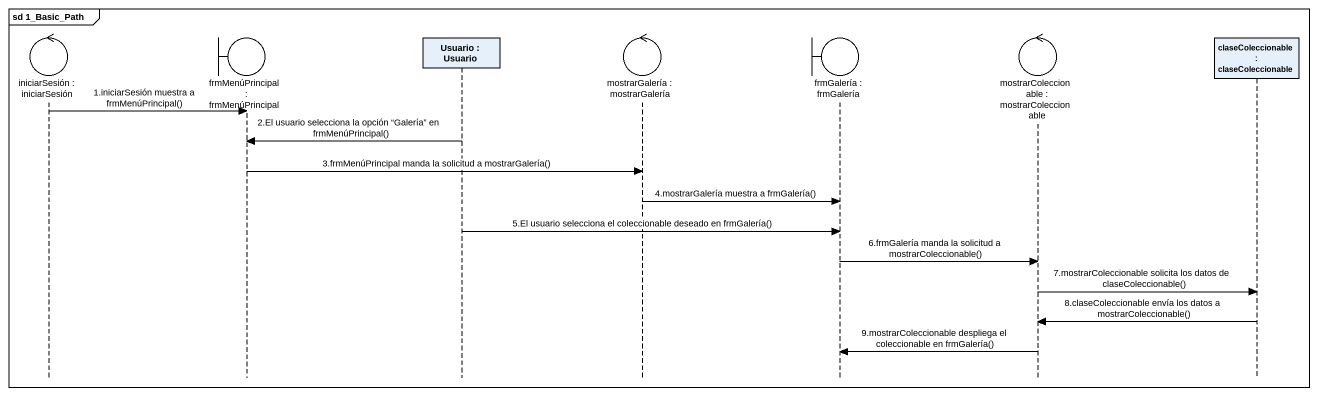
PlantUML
@startuml
mainframe sd 1_Basic_Path
hide footbox
control "iniciarSesión : iniciarSesión" as iniciarSesión
boundary "frmMenúPrincipal : frmMenúPrincipal" as frmMenúPrincipal
participant "Usuario : Usuario" as Usuario
control "mostrarGalería : mostrarGalería" as mostrarGalería
boundary "frmGalería : frmGalería" as frmGalería
control "mostrarColeccionable : mostrarColeccionable" as mostrarColeccionable
participant "claseColeccionable : claseColeccionable" as claseColeccionable

iniciarSesión -> frmMenúPrincipal : 1.iniciarSesión muestra a frmMenúPrincipal()
Usuario -> frmMenúPrincipal : 2.El usuario selecciona la opción “Galería” en frmMenúPrincipal()
frmMenúPrincipal -> mostrarGalería : 3.frmMenúPrincipal manda la solicitud a mostrarGalería()
mostrarGalería -> frmGalería : 4.mostrarGalería muestra a frmGalería()
Usuario -> frmGalería : 5.El usuario selecciona el coleccionable deseado en frmGalería()
frmGalería -> mostrarColeccionable : 6.frmGalería manda la solicitud a mostrarColeccionable()
mostrarColeccionable -> claseColeccionable : 7.mostrarColeccionable solicita los datos de claseColeccionable()
claseColeccionable -> mostrarColeccionable : 8.claseColeccionable envía los datos a mostrarColeccionable()
mostrarColeccionable -> frmGalería : 9.mostrarColeccionable despliega el coleccionable en frmGalería()
@enduml
